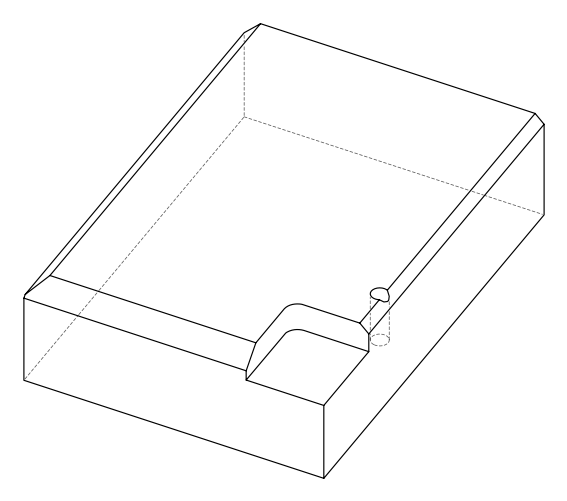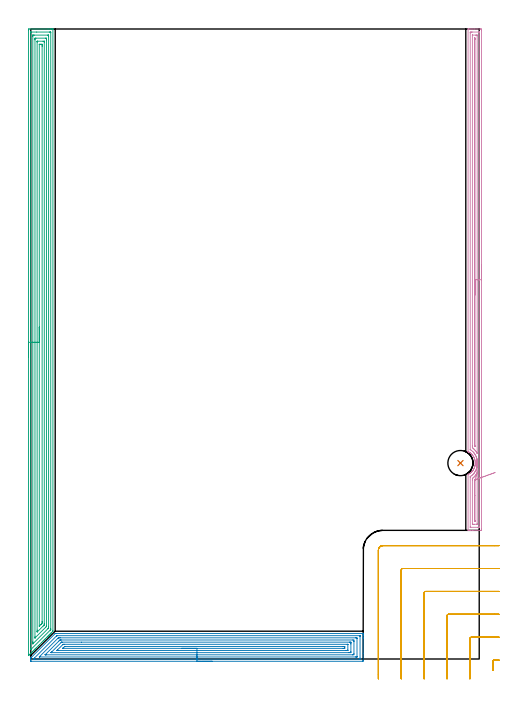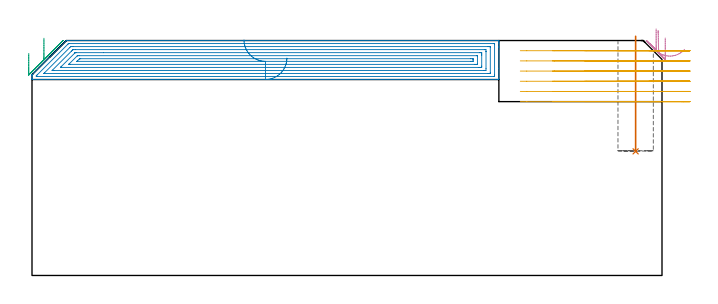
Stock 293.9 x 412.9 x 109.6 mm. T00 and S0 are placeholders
(PLAN: 5 operations, 2 tool changes, 49.9 min)
(1 INDEXABLE_INSERT_DRILL_BLIND_HOLE_FROM_SOLID | STEP1POCKET | NXT0302_004 | 0.22 min | 10994 mm3)
(2 AREA_MILL | FG_CHAMFER_SURFACE | UGT0205_001 | 12.08 min | 37331 mm3)
(3 AREA_MILL_1 | FG_CHAMFER_SURFACE_1 | UGT0205_001 | 19.64 min | 51218 mm3)
(4 AREA_MILL_2 | FG_CHAMFER_SURFACE_2 | UGT0205_001 | 10.63 min | 12823 mm3)
(5 MILL_CORNER_NOTCH_RECTANGULAR | CORNER_NOTCH_RECTANGULAR | UGT0201_136 | Follow Part, ap 5, ae 75% | 7.39 min | 180329 mm3)
(TOOL NXT0302_004 | Index. Insert Drill 16.5mm [880-D1650L20-05] | D16.5 PA176 FL83 Z2)
(TOOL UGT0205_001 | Chamfer Mill 20 x 3 x 45 deg. | D20 FL50 Z2)
(TOOL UGT0201_136 | Carbide End Mill 20.0 | D20 FL30 Z4)
(OP 1 INDEXABLE_INSERT_DRILL_BLIND_HOLE_FROM_SOLID)
G17 G21 G94 G90
T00 M6
G54
G17 G0 G90 X281.6 Y128.4 S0 M3
G43 Z119.6 H1
G94 G81 G98 Z57.9 F250. R111.6
G80
M5
M2
(OP 2 AREA_MILL)
G17 G21 G94 G90
T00 M6
G54
G17 G0 G90 X118.9 Y-1.5 S1061 M3
G43 Z119.6 H0
Z101.4
G94 G1 X118.862 Z100.528 F250.
X118.748 Z99.664
X118.559 Z98.812
X118.297 Z97.98
X117.963 Z97.174
X117.56 Z96.4
X117.091 Z95.664
X116.56 Z94.972
X115.971 Z94.329
X115.328 Z93.74
X114.636 Z93.208
X113.9 Z92.74
X113.126 Z92.337
X112.32 Z92.003
X111.488 Z91.741
X110.636 Z91.552
X109.772 Z91.438
X108.9 Z91.4
X0.452 Y-1.499 Z91.401
X0.145 Y-1.496 Z91.404
X0.002 Y-1.491 Z91.405
X0. Y-1.176 Z91.72
Y-0.885 Z92.01
Y-0.302 Z92.597
Y0.455 Z93.354
X0.001 Y0.612 Z93.51
X0.01 Y0.7 Z93.595
X0.09 Y0.791 Z93.69
X15.851 Y16.551 Z109.449
X16.005 Y16.699 Z109.586
X16.637 Y16.7 Z109.6
X217.655
X217.79 Y16.697 Z109.588
X217.793 Y16.647 Z109.539
X217.8 Y16.299 Z109.198
Y15.775 Z108.674
Y15.192 Z108.087
Y14.007 Z106.904
Y13.405 Z106.299
Y3.731 Z96.628
Y-0.885 Z92.012
X217.798 Y-1.188 Z91.709
X217.79 Y-1.492 Z91.405
X217.487 Y-1.499 Z91.399
X108.9 Y-1.5 Z91.4
Y-0.086 Z92.814
X2.374 Y-0.085 Z92.815
X2.28 Y-0.084 Z92.816
X2.093 Y-0.079 Z92.821
X2.009 Y-0.072 Z92.828
X2.006 Y-0.045 Z92.855
X2.004 Y0.008 Z92.908
X2.007 Y0.195 Z93.095
X2.01 Y0.241 Z93.141
X2.031 Y0.269 Z93.169
X2.07 Y0.313 Z93.213
X2.374 Y0.624 Z93.524
X16.789 Y15.039 Z107.939
X16.944 Y15.192 Z108.092
X17.012 Y15.254 Z108.154
X17.039 Y15.278 Z108.178
X17.153 Y15.281 Z108.181
X17.341 Y15.285 Z108.185
X17.435 Y15.286 Z108.186
X17.528
X215.426 Y15.285 Z108.185
X215.52 Y15.284 Z108.184
X215.707 Y15.279 Z108.179
X215.791 Y15.272 Z108.172
X215.794 Y15.245 Z108.145
X215.796 Y15.192 Z108.092
X215.8 Y14.817 Z107.717
X215.799 Y0.528 Z93.428
X215.792 Y0.008 Z92.908
X215.79 Y-0.078 Z92.822
X215.614 Y-0.083 Z92.817
X215.519 Y-0.085 Z92.815
X108.9 Y-0.086 Z92.814
Y1.328 Z94.228
X5.828 Y1.329 Z94.229
X5.709 Y1.33 Z94.23
X5.609 Y1.332 Z94.232
X5.555 Y1.335 Z94.235
X5.594 Y1.382 Z94.282
X5.783 Y1.58 Z94.48
X5.94 Y1.741 Z94.641
X17.605 Y13.405 Z106.305
X18.017 Y13.809 Z106.709
X18.076 Y13.865 Z106.765
X18.187 Y13.867 Z106.767
X18.42 Y13.87 Z106.77
X18.846 Y13.871 Z106.771
X19.311 Y13.872 Z106.772
X212.752 Y13.871 Z106.771
X213.179
X213.643 Y13.867 Z106.767
X213.788 Y13.865 Z106.765
X213.796 Y13.562 Z106.462
X213.799 Y13.405 Z106.305
X213.8 Y1.638 Z94.538
X213.795 Y1.48 Z94.38
X213.79 Y1.377 Z94.277
X213.78 Y1.335 Z94.235
X213.759 Y1.333 Z94.233
X213.643 Y1.331 Z94.231
X213.217 Y1.329 Z94.229
X212.752 Y1.328 Z94.228
X108.9
Y2.743 Z95.643
X10.342
X9.96 Y2.744 Z95.644
X9.505 Y2.747 Z95.647
X9.444 Y2.75 Z95.65
X9.417 Y2.759 Z95.659
X9.424 Y2.769 Z95.669
X9.441 Y2.789 Z95.689
X9.505 Y2.857 Z95.757
X18.42 Y11.771 Z104.671
X18.791 Y12.14 Z105.04
X18.968 Y12.313 Z105.213
X19.108 Y12.447 Z105.347
X19.311 Y12.455 Z105.355
X19.367 Y12.456 Z105.356
X20.203 Y12.457 Z105.357
X211.024
X211.79 Y12.446 Z105.346
X211.8 Y11.68 Z104.58
Y11.619 Z104.519
X211.799 Y3.581 Z96.481
X211.793 Y2.755 Z95.655
X210.969 Y2.744 Z95.644
X210.914 Y2.743 Z95.643
X108.9
Y4.157 Z97.057
X13.387
X13.339 Y4.158 Z97.058
X13.298 Y4.161 Z97.061
X13.279 Y4.163 Z97.063
X13.283 Y4.173 Z97.073
X13.303 Y4.2 Z97.1
X13.322 Y4.222 Z97.122
X13.572 Y4.474 Z97.374
X13.767 Y4.67 Z97.57
X19.824 Y10.726 Z103.626
X20.015 Y10.914 Z103.814
X20.081 Y10.976 Z103.876
X20.134 Y11.024 Z103.924
X20.166 Y11.036 Z103.936
X20.203 Y11.038 Z103.938
X20.778 Y11.042 Z103.942
X33.313 Y11.043 Z103.943
X208.87
X209.186 Y11.042 Z103.942
X209.766 Y11.039 Z103.939
X209.782 Y11.037 Z103.937
X209.793 Y11.011 Z103.911
X209.797 Y10.726 Z103.626
X209.8 Y10.111 Z103.011
Y9.833 Z102.733
X209.799 Y4.753 Z97.653
X209.795 Y4.474 Z97.374
X209.79 Y4.173 Z97.073
X209.496 Y4.164 Z97.064
X209.186 Y4.16 Z97.06
X208.611 Y4.157 Z97.057
X208.295
X108.9
Y5.571 Z98.471
X17.975
X17.528 Y5.572 Z98.472
X17.322 Y5.574 Z98.474
X17.161 Y5.578 Z98.478
X17.228 Y5.668 Z98.568
X17.346 Y5.793 Z98.693
X17.528 Y5.98 Z98.88
X21.094 Y9.545 Z102.445
X21.156 Y9.601 Z102.501
X21.178 Y9.618 Z102.518
X21.198 Y9.622 Z102.522
X21.301 Y9.625 Z102.525
X21.985 Y9.629 Z102.529
X22.189
X207.403 Y9.628 Z102.528
X207.608 Y9.627 Z102.527
X207.749 Y9.624 Z102.524
X207.78 Y9.622 Z102.522
X207.79 Y9.609 Z102.509
X207.793 Y9.581 Z102.481
X207.799 Y9.437 Z102.337
Y5.864 Z98.764
X207.795 Y5.73 Z98.63
X207.79 Y5.625 Z98.525
X207.781 Y5.578 Z98.478
X207.746 Y5.577 Z98.477
X207.403 Y5.573 Z98.473
X207.199 Y5.571 Z98.471
X206.512
X108.9
Y6.985 Z99.885
X21.183 Y6.986 Z99.886
X21.094 Y6.987 Z99.887
X21.021 Y6.99 Z99.89
X21.006 Y6.991 Z99.891
X21.01 Y7.002 Z99.902
X21.03 Y7.029 Z99.929
X21.045 Y7.047 Z99.947
X21.094 Y7.097 Z99.997
X22.045 Y8.047 Z100.947
X22.215 Y8.206 Z101.106
X22.541 Y8.212 Z101.112
X22.71 Y8.214 Z101.114
X204.729 Y8.215 Z101.115
X205.454 Y8.213 Z101.113
X205.62 Y8.211 Z101.111
X205.779 Y8.208 Z101.108
X205.79 Y8.047 Z100.947
X205.796 Y7.871 Z100.771
X205.79 Y7.153 Z100.053
X205.781 Y6.992 Z99.892
X204.729 Y6.985 Z99.885
X108.9
X108.028 Z99.923
X107.163 Z100.037
X106.312 Z100.226
X105.48 Z100.488
X104.674 Z100.822
X103.9 Z101.225
X103.164 Z101.694
X102.472 Z102.225
X101.829 Z102.814
X101.24 Z103.457
X100.708 Z104.15
X100.24 Z104.885
X99.837 Z105.659
X99.503 Z106.465
X99.241 Z107.297
X99.052 Z108.149
X98.938 Z109.014
X98.9 Z109.885
G0 Z119.6
M5
M2
(OP 3 AREA_MILL_1)
G17 G21 G94 G90
T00 M6
G54
G17 G0 G90 X-1.5 Y197.55 S1061 M3
G43 Z119.6 H0
Z103.6
G94 G1 Y197.588 Z102.728 F250.
Y197.702 Z101.863
Y197.891 Z101.012
Y198.153 Z100.18
Y198.487 Z99.374
Y198.89 Z98.6
Y199.358 Z97.864
Y199.89 Z97.172
Y200.479 Z96.529
Y201.122 Z95.939
Y201.814 Z95.408
Y202.55 Z94.94
Y203.324 Z94.537
Y204.13 Z94.203
Y204.962 Z93.941
Y205.813 Z93.752
Y206.678 Z93.638
Y207.55 Z93.6
Y411.871
X-1.499 Y412.273 Z93.601
X-1.495 Y412.76 Z93.603
X-1.492 Y412.891 Z93.606
X-1.014 Y412.9 Z94.084
X11.362 Z106.456
X12.774 Z107.87
X13.13 Z108.225
X13.841 Z108.941
X14.109 Z109.208
X14.483 Y412.893 Z109.574
X14.497 Y412.891 Z109.588
X14.5 Y412.72 Z109.6
Y18.472
X14.495 Y18.204 Z109.59
X14.47 Y18.168 Z109.566
X13.708 Y17.407 Z108.806
X13.572 Y17.27 Z108.667
X13.432 Y17.131 Z108.53
X13.271 Y16.97 Z108.369
X13.13 Y16.827 Z108.225
X12.985 Y16.684 Z108.083
X12.834 Y16.533 Z107.932
X12.688 Y16.385 Z107.783
X12.538 Y16.237 Z107.636
X12.397 Y16.096 Z107.495
X12.246 Y15.943 Z107.341
X12.091 Y15.79 Z107.189
X11.96 Y15.659 Z107.058
X11.804 Y15.501 Z106.899
X11.644 Y15.343 Z106.742
X11.523 Y15.222 Z106.621
X11.362 Y15.059 Z106.456
X11.197 Y14.896 Z106.295
X11.086 Y14.785 Z106.184
X10.92 Y14.617 Z106.014
X10.75 Y14.449 Z105.848
X10.478 Y14.177 Z105.576
X10.304 Y14.002 Z105.4
X9.749 Y13.449 Z104.849
X9.41 Y13.108 Z104.506
X8.824 Y12.524 Z103.924
X8.121 Y11.82 Z103.22
X7.237 Y10.936 Z102.335
X5.832 Y9.532 Z100.931
X4.938 Y8.638 Z100.037
X3.901 Y7.6 Z99.
X3.701 Y7.399 Z98.798
X3.598 Y7.297 Z98.696
X3.036 Y6.736 Z98.135
X2.817 Y6.515 Z97.914
X2.704 Y6.403 Z97.802
X2.172 Y5.871 Z97.271
X1.933 Y5.631 Z97.029
X1.81 Y5.509 Z96.907
X1.308 Y5.007 Z96.407
X1.049 Y4.747 Z96.145
X0.916 Y4.615 Z96.013
X0.443 Y4.143 Z95.543
X0.165 Y3.863 Z95.261
X-0.421 Y3.279 Z94.679
X-0.719 Y2.979 Z94.376
X-1.234 Y2.465 Z93.864
X-1.32 Y2.38 Z93.779
X-1.456 Y2.251 Z93.643
X-1.495 Y2.216 Z93.603
X-1.5 Y2.425 Z93.6
Y207.55
X-0.086 Z95.014
Y410.804
X-0.084 Y410.857 Z95.016
X-0.082 Y410.882 Z95.018
X-0.08 Y410.888 Z95.02
X-0.066 Y410.89 Z95.034
X0.345 Y410.899 Z95.445
X3.88 Y410.9 Z98.98
X12.246 Y410.899 Z107.346
X12.722 Y410.897 Z107.822
X12.966 Y410.89 Z108.066
X13.079 Y410.881 Z108.179
X13.085 Y410.53 Z108.185
Y410.485
X13.086 Y19.813 Z108.186
X13.082 Y19.388 Z108.182
X13.079 Y19.283 Z108.179
X13.075 Y19.237 Z108.175
X13.048 Y19.207 Z108.148
X12.949 Y19.102 Z108.049
X12.769 Y18.919 Z107.869
X0.161 Y6.312 Z95.261
X0.058 Y6.213 Z95.158
X-0.042 Y6.12 Z95.058
X-0.079 Y6.095 Z95.021
X-0.085 Y6.358 Z95.015
Y6.403
X-0.086 Y207.55 Z95.014
X1.328 Z96.428
X1.329 Y408.116 Z96.429
X1.331 Y408.697 Z96.431
X1.334 Y408.853 Z96.434
X1.335 Y408.884 Z96.435
X1.372 Y408.89 Z96.472
X1.44 Y408.897 Z96.54
X1.638 Y408.899 Z96.738
X2.322 Y408.9 Z97.422
X11.162 Y408.899 Z106.262
X11.362 Y408.895 Z106.462
X11.562 Y408.89 Z106.662
X11.665 Y408.876 Z106.765
X11.668 Y408.801 Z106.768
X11.669 Y408.697 Z106.769
X11.671 Y408.384 Z106.771
Y21.287
X11.67 Y20.707 Z106.77
X11.667 Y20.398 Z106.767
X11.665 Y20.293 Z106.765
X11.604 Y20.215 Z106.704
X11.362 Y19.963 Z106.462
X11.288 Y19.887 Z106.388
X1.378 Y9.979 Z96.478
X1.359 Y9.964 Z96.459
X1.344 Y9.953 Z96.444
X1.335 Y9.979 Z96.435
X1.334 Y10.018 Z96.434
X1.33 Y10.291 Z96.43
X1.329 Y10.873 Z96.429
X1.328 Y11.186 Z96.428
Y207.55
X2.743 Z97.843
Y405.792
X2.744 Y406.015 Z97.844
X2.749 Y406.679 Z97.849
X2.757 Y406.89 Z97.857
X2.969 Y406.894 Z98.069
X3.406 Y406.9 Z98.506
X9.603 Z104.703
X10.033 Y406.894 Z105.133
X10.242 Y406.89 Z105.342
X10.25 Y406.772 Z105.35
X10.256 Y406.24 Z105.356
X10.257 Y406.015 Z105.357
Y405.344
Y21.601
X10.255 Y21.433 Z105.355
X10.253 Y21.35 Z105.353
X10.25 Y21.312 Z105.35
X10.226 Y21.286 Z105.326
X10.068 Y21.121 Z105.168
X9.658 Y20.707 Z104.758
X2.887 Y13.937 Z97.987
X2.797 Y13.852 Z97.897
X2.759 Y13.82 Z97.859
X2.75 Y13.813 Z97.85
X2.748 Y13.839 Z97.848
X2.745 Y13.932 Z97.845
X2.743 Y14.225 Z97.843
Y14.449
Y207.55
X4.157 Z99.257
Y404.362
X4.159 Y404.497 Z99.259
X4.164 Y404.766 Z99.264
X4.172 Y404.891 Z99.272
X4.207 Y404.894 Z99.307
X4.29 Y404.897 Z99.39
X4.509 Y404.9 Z99.609
X8.045 Z103.145
X8.71 Y404.896 Z103.81
X8.804 Y404.893 Z103.904
X8.829 Y404.89 Z103.929
X8.836 Y404.874 Z103.936
X8.839 Y404.811 Z103.939
X8.841 Y404.632 Z103.941
X8.843 Y404.362 Z103.943
Y404.227
Y23.254
X8.839 Y22.495 Z103.939
X8.837 Y22.366 Z103.937
X8.8 Y22.31 Z103.9
X8.71 Y22.215 Z103.81
X8.407 Y21.907 Z103.507
X8.103 Y21.601 Z103.203
X4.407 Y17.907 Z99.507
X4.29 Y17.793 Z99.39
X4.179 Y17.689 Z99.279
X4.164 Y17.891 Z99.264
X4.16 Y18.025 Z99.26
X4.158 Y18.158 Z99.258
X4.157 Y18.919 Z99.257
Y207.55
X5.571 Z100.671
X5.572 Y402.685 Z100.672
X5.573 Y402.808 Z100.673
X5.576 Y402.869 Z100.676
X5.579 Y402.89 Z100.679
X5.607 Y402.895 Z100.707
X6.058 Y402.898 Z101.158
X6.487 Y402.9 Z101.587
X6.942 Y402.899 Z102.042
X7.375 Y402.896 Z102.475
X7.42 Y402.89 Z102.52
X7.423 Y402.847 Z102.523
X7.427 Y402.439 Z102.527
X7.429 Y401.947 Z102.529
Y401.545
Y24.684
X7.428 Y24.283 Z102.528
X7.426 Y23.793 Z102.526
X7.422 Y23.389 Z102.522
X7.185 Y23.142 Z102.285
X6.942 Y22.892 Z102.042
X6.745 Y22.693 Z101.845
X6.547 Y22.495 Z101.647
X5.653 Y21.601 Z100.753
X5.625 Y21.574 Z100.725
X5.611 Y21.562 Z100.711
X5.591 Y21.549 Z100.691
X5.577 Y21.543 Z100.677
X5.575 Y21.56 Z100.675
X5.573 Y21.601 Z100.673
X5.572 Y21.684 Z100.672
X5.571 Y207.55 Z100.671
Y208.422 Z100.709
Y209.286 Z100.823
Y210.138 Z101.012
Y210.97 Z101.274
Y211.776 Z101.608
Y212.55 Z102.011
Y213.286 Z102.479
Y213.978 Z103.011
Y214.621 Z103.6
Y215.21 Z104.243
Y215.742 Z104.935
Y216.21 Z105.671
Y216.613 Z106.445
Y216.947 Z107.251
Y217.209 Z108.083
Y217.398 Z108.935
Y217.512 Z109.799
Y217.55 Z110.671
G0 Z119.6
M5
M2
(OP 4 AREA_MILL_2)
G17 G21 G94 G90
T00 M6
G54
G17 G0 G90 X295.4 Y258.6 S1061 M3
G43 Z119.6 H0
Z110.8
G94 G1 Y258.562 Z109.928 F250.
Y258.448 Z109.064
Y258.259 Z108.212
Y257.997 Z107.38
Y257.663 Z106.574
Y257.26 Z105.8
Y256.791 Z105.064
Y256.26 Z104.372
Y255.671 Z103.729
Y255.028 Z103.14
Y254.336 Z102.608
Y253.6 Z102.14
Y252.826 Z101.737
Y252.02 Z101.403
Y251.188 Z101.141
Y250.336 Z100.952
Y249.472 Z100.838
Y248.6 Z100.8
Y85.382
X295.399 Y84.932 Z100.801
X295.396 Y84.492 Z100.803
X295.392 Y84.31 Z100.806
X294.962 Y84.3 Z101.235
X289.679 Z106.515
X288.282 Z107.914
X287.918 Z108.277
X287.19 Z109.01
X286.962 Z109.237
X286.599 Y84.303 Z109.592
X286.6 Y84.485 Z109.6
Y120.707
X286.603 Y120.922 Z109.589
X286.737 Y120.998 Z109.46
X286.919 Y121.093 Z109.28
X287.312 Y121.317 Z108.887
X287.756 Y121.601 Z108.443
X287.868 Y121.673 Z108.329
X287.918 Y121.712 Z108.277
X288.187 Y121.914 Z108.012
X288.359 Y122.059 Z107.838
X288.566 Y122.232 Z107.633
X288.932 Y122.567 Z107.267
X289.062 Y122.703 Z107.137
X289.092 Y122.738 Z107.107
X289.391 Y123.076 Z106.809
X289.703 Y123.461 Z106.496
X289.864 Y123.688 Z106.335
X289.937 Y123.792 Z106.262
X290.055 Y123.986 Z106.143
X290.12 Y124.094 Z106.076
X290.28 Y124.355 Z105.918
X290.512 Y124.798 Z105.686
X290.56 Y124.902 Z105.639
X290.643 Y125.082 Z105.556
X290.687 Y125.178 Z105.51
X290.72 Y125.248 Z105.479
X290.772 Y125.379 Z105.427
X290.813 Y125.48 Z105.387
X291.024 Y126.142 Z105.175
X291.121 Y126.52 Z105.077
X291.139 Y126.588 Z105.059
X291.228 Y127.036 Z104.972
X291.231 Y127.052 Z104.969
X291.291 Y127.482 Z104.909
X291.314 Y127.764 Z104.884
X291.321 Y127.861 Z104.874
X291.325 Y127.896 Z104.872
X291.327 Y127.93 Z104.867
Y127.989 Z104.863
X291.333 Y128.068
X291.336 Y128.18 Z104.856
X291.347 Y128.433 Z104.848
Y128.44
X291.344 Y128.496 Z104.85
X291.341 Y128.616 Z104.857
X291.335 Y128.746 Z104.861
Y128.756
X291.333 Y128.824 Z104.865
X291.323 Y128.936 Z104.875
X291.304 Y129.146 Z104.889
X291.295 Y129.271 Z104.901
X291.234 Y129.718 Z104.961
X291.147 Y130.176 Z105.051
X291.038 Y130.612 Z105.155
X290.93 Y130.968 Z105.263
X290.922 Y130.992 Z105.271
X290.853 Y131.201 Z105.346
X290.844 Y131.23 Z105.356
X290.812 Y131.321 Z105.386
X290.764 Y131.439 Z105.432
X290.738 Y131.505 Z105.459
X290.535 Y131.956 Z105.664
X290.338 Y132.333 Z105.857
X290.305 Y132.399 Z105.892
X289.937 Y133.009 Z106.261
X289.736 Y133.293 Z106.46
X289.409 Y133.701 Z106.79
X289.062 Y134.097 Z107.137
X289.038 Y134.122 Z107.161
X288.976 Y134.187 Z107.222
X288.861 Y134.294 Z107.338
X288.799 Y134.35 Z107.397
X288.724 Y134.42 Z107.473
X288.589 Y134.546 Z107.61
X288.187 Y134.89 Z108.012
X288.063 Y134.987 Z108.136
X287.936 Y135.081 Z108.263
X287.714 Y135.224 Z108.485
X287.478 Y135.375 Z108.719
X287.342 Y135.464 Z108.857
X287.312 Y135.483 Z108.887
X287.223 Y135.534 Z108.976
X287.038 Y135.638 Z109.156
X286.931 Y135.7 Z109.264
X286.679 Y135.83 Z109.519
X286.621 Y135.862 Z109.576
X286.606 Y135.878 Z109.591
X286.6 Y135.91 Z109.6
Y412.715
X286.599 Y412.897 Z109.592
X286.962 Y412.9 Z109.237
X287.19 Z109.01
X287.918 Z108.277
X289.163 Z107.034
X290.56 Z105.636
X294.704 Z101.494
X294.962 Y412.897 Z101.235
X295.392 Y412.89 Z100.806
X295.396 Y412.708 Z100.803
X295.399 Y412.268 Z100.801
X295.4 Y411.823 Z100.8
Y248.6
X293.986 Z102.214
X293.985 Y86.819 Z102.215
X293.984 Y86.721 Z102.216
X293.979 Y86.332 Z102.221
X293.606 Y86.309 Z102.594
X293.201 Y86.304 Z102.999
X292.735 Y86.3 Z103.465
X288.332 Z107.868
X288.109 Y86.302 Z108.091
X288.073 Y86.304 Z108.127
X288.037 Y86.31 Z108.163
X288.021 Y86.317 Z108.179
X288.02 Y86.345 Z108.18
X288.015 Y86.623 Z108.185
X288.014 Y118.918 Z108.186
X288.017 Y119.316 Z108.183
X288.02 Y119.515 Z108.18
X288.021 Y119.559 Z108.179
X288.047 Y119.581 Z108.153
X288.104 Y119.623 Z108.096
X288.382 Y119.812 Z107.818
X288.799 Y120.119 Z107.401
X289.119 Y120.381 Z107.081
X289.499 Y120.707 Z106.701
X289.593 Y120.794 Z106.607
X289.679 Y120.879 Z106.521
X290.028 Y121.247 Z106.172
X290.341 Y121.601 Z105.859
X290.441 Y121.722 Z105.759
X290.56 Y121.874 Z105.64
X290.822 Y122.229 Z105.378
X291.005 Y122.495 Z105.195
X291.172 Y122.768 Z105.028
X291.44 Y123.217 Z104.76
X291.501 Y123.328 Z104.699
X291.532 Y123.39 Z104.668
X291.791 Y123.928 Z104.409
X291.951 Y124.284 Z104.249
X292.014 Y124.44 Z104.186
X292.275 Y125.201 Z103.925
X292.281 Y125.219 Z103.919
X292.321 Y125.35 Z103.879
X292.467 Y125.925 Z103.733
X292.499 Y126.073 Z103.701
X292.612 Y126.671 Z103.588
X292.654 Y126.967 Z103.546
X292.708 Y127.469 Z103.492
X292.737 Y127.861 Z103.463
X292.754 Y128.315 Z103.446
X292.746 Y128.756 Z103.454
X292.716 Y129.249 Z103.484
X292.679 Y129.65 Z103.521
X292.589 Y130.272 Z103.611
X292.536 Y130.545 Z103.664
X292.455 Y130.917 Z103.745
X292.332 Y131.427 Z103.868
X292.329 Y131.439 Z103.871
X292.321 Y131.466 Z103.879
X292.073 Y132.207 Z104.127
X292.025 Y132.333 Z104.175
X291.8 Y132.862 Z104.4
X291.621 Y133.228 Z104.579
X291.44 Y133.579 Z104.76
X291.116 Y134.122 Z105.084
X290.899 Y134.465 Z105.301
X290.56 Y134.927 Z105.64
X290.49 Y135.016 Z105.71
X290.095 Y135.488 Z106.105
X289.696 Y135.911 Z106.504
X289.679 Y135.927 Z106.521
X289.493 Y136.1 Z106.707
X288.799 Y136.686 Z107.401
X288.648 Y136.805 Z107.552
X288.199 Y137.113 Z108.001
X288.022 Y137.234 Z108.178
X288.02 Y137.255 Z108.18
X288.017 Y137.303 Z108.183
X288.015 Y137.403 Z108.185
Y410.381
X288.016 Y410.479 Z108.184
X288.021 Y410.868 Z108.179
X288.394 Y410.891 Z107.806
X288.799 Y410.896 Z107.401
X289.265 Y410.9 Z106.935
X293.668 Z102.532
X293.891 Y410.898 Z102.309
X293.927 Y410.896 Z102.273
X293.963 Y410.89 Z102.237
X293.979 Y410.883 Z102.221
X293.98 Y410.855 Z102.22
X293.985 Y410.577 Z102.215
X293.986 Y248.6 Z102.214
X292.572 Z103.628
X292.571 Y134.933 Z103.629
X292.566 Y134.834 Z103.634
X292.534 Y134.878 Z103.666
X292.445 Y135.016 Z103.755
X292.321 Y135.213 Z103.879
X291.876 Y135.911 Z104.324
X291.44 Y136.489 Z104.76
X291.177 Y136.805 Z105.023
X290.888 Y137.135 Z105.312
X290.56 Y137.484 Z105.64
X290.336 Y137.699 Z105.864
X289.679 Y138.285 Z106.521
X289.516 Y138.432 Z106.684
X289.435 Y138.514 Z106.765
X289.434 Y138.594 Z106.766
X289.43 Y138.846 Z106.77
X289.429 Y139.488 Z106.771
Y139.743
Y408.69
X289.43 Y408.818 Z106.77
X289.433 Y408.88 Z106.767
X289.435 Y408.888 Z106.765
X289.445 Y408.893 Z106.755
X289.475 Y408.898 Z106.725
X291.44 Y408.9 Z104.76
X292.115 Y408.899 Z104.085
X292.321 Y408.895 Z103.879
X292.526 Y408.89 Z103.674
X292.565 Y408.88 Z103.635
X292.567 Y408.843 Z103.633
X292.57 Y408.775 Z103.63
X292.571 Y408.69 Z103.629
Y408.436
X292.572 Y248.6 Z103.628
X291.157 Z105.043
Y139.776
X291.153 Y139.488 Z105.047
X291.15 Y139.388 Z105.05
X291.148 Y139.359 Z105.052
X291.123 Y139.38 Z105.077
X290.995 Y139.488 Z105.205
X290.85 Y139.626 Z105.35
X290.847 Y139.776 Z105.353
X290.844 Y140.094 Z105.356
X290.843 Y140.382 Z105.357
Y140.67
Y406.295
X290.844 Y406.613 Z105.356
X290.846 Y406.774 Z105.354
X290.85 Y406.878 Z105.35
X290.854 Y406.891 Z105.346
X290.864 Y406.894 Z105.336
X290.89 Y406.897 Z105.31
X291. Y406.899 Z105.2
X291.11 Y406.897 Z105.09
X291.136 Y406.894 Z105.064
X291.146 Y406.891 Z105.054
X291.15 Y406.878 Z105.05
X291.154 Y406.774 Z105.046
X291.156 Y406.614 Z105.044
X291.157 Y406.295 Z105.043
Y406.007
Y248.6
Y247.728 Z105.081
Y246.863 Z105.195
Y246.012 Z105.383
Y245.18 Z105.646
Y244.374 Z105.98
Y243.6 Z106.382
Y242.864 Z106.851
Y242.172 Z107.382
Y241.529 Z107.972
Y240.94 Z108.615
Y240.408 Z109.307
Y239.94 Z110.043
Y239.537 Z110.816
Y239.203 Z111.622
Y238.941 Z112.454
Y238.752 Z113.306
Y238.638 Z114.171
Y238.6 Z115.043
G0 Z119.6
X292.143 Y131.52
Z114.067
G1 Z113.194
X292.146 Y131.444 Z112.325
X292.153 Y131.293 Z111.466
X292.163 Y131.068 Z110.623
X292.176 Y130.77 Z109.804
X292.192 Y130.402 Z109.013
X292.211 Y129.967 Z108.257
X292.233 Y129.467 Z107.542
X292.258 Y128.908 Z106.874
X292.285 Y128.292 Z106.256
X292.315 Y127.624 Z105.695
X292.346 Y126.91 Z105.195
X292.38 Y126.156 Z104.758
X292.414 Y125.366 Z104.389
X292.451 Y124.547 Z104.09
X292.488 Y123.706 Z103.864
X292.526 Y122.847 Z103.712
X292.564 Y121.979 Z103.636
X292.566 Y121.935 Z103.634
X292.57 Y121.773 Z103.63
X292.571 Y121.601 Z103.629
X292.572 Y121.491 Z103.628
X292.571 Y88.51 Z103.629
X292.57 Y88.382 Z103.63
X292.567 Y88.32 Z103.633
X292.565 Y88.312 Z103.635
X292.556 Y88.307 Z103.645
X292.525 Y88.302 Z103.675
X290.56 Y88.3 Z105.64
X289.885 Y88.301 Z106.315
X289.679 Y88.305 Z106.521
X289.474 Y88.31 Z106.726
X289.435 Y88.32 Z106.765
X289.433 Y88.357 Z106.767
X289.43 Y88.425 Z106.77
X289.429 Y88.51 Z106.771
Y88.764
Y117.384
X289.431 Y118.023 Z106.769
X289.433 Y118.273 Z106.767
X289.435 Y118.309 Z106.765
X289.454 Y118.327 Z106.746
X289.507 Y118.374 Z106.693
X289.679 Y118.521 Z106.521
X289.892 Y118.701 Z106.308
X290.142 Y118.918 Z106.058
X290.36 Y119.121 Z105.84
X290.56 Y119.314 Z105.64
X290.801 Y119.567 Z105.399
X291.027 Y119.812 Z105.173
X291.219 Y120.037 Z104.981
X291.44 Y120.306 Z104.76
X291.614 Y120.53 Z104.586
X291.745 Y120.707 Z104.455
X291.983 Y121.049 Z104.217
X292.321 Y121.579 Z103.879
X292.329 Y121.593 Z103.871
X292.429 Y121.762 Z103.771
X292.488 Y121.859 Z103.712
X292.564 Y121.979 Z103.636
X291.151 Y117.434 Z105.049
X291.154 Y117.42 Z105.046
X291.156 Y117.129 Z105.044
X291.157 Y107.211 Z105.043
Y90.586
X291.154 Y90.426 Z105.046
X291.15 Y90.322 Z105.05
X291.146 Y90.309 Z105.054
X291.136 Y90.305 Z105.064
X291.11 Y90.302 Z105.09
X291. Y90.3 Z105.2
X290.89 Y90.302 Z105.31
X290.864 Y90.305 Z105.336
X290.854 Y90.309 Z105.346
X290.85 Y90.322 Z105.35
X290.846 Y90.426 Z105.354
X290.844 Y90.586 Z105.356
X290.843 Y116.522 Z105.357
X290.844 Y116.841 Z105.356
X290.848 Y117.129 Z105.352
X290.85 Y117.164 Z105.35
X290.871 Y117.191 Z105.329
X290.904 Y117.226 Z105.296
X290.937 Y117.257 Z105.263
X291.143 Y117.431 Z105.057
X291.151 Y117.434 Z105.049
X291.772 Y117.66 Z104.48
X292.438 Y117.902 Z103.97
X293.143 Y118.158 Z103.525
X293.881 Y118.427 Z103.146
X294.648 Y118.705 Z102.837
X295.438 Y118.992 Z102.601
X296.243 Y119.285 Z102.439
X297.059 Y119.582 Z102.352
X297.879 Y119.88 Z102.341
X298.696 Y120.177 Z102.406
X299.506 Y120.471 Z102.546
X300.3 Y120.76 Z102.761
X301.074 Y121.041 Z103.049
X301.822 Y121.313 Z103.408
X302.537 Y121.573 Z103.835
X303.214 Y121.819 Z104.326
X303.849 Y122.049 Z104.878
X304.436 Y122.263 Z105.487
G0 Z119.6
M5
M2
(OP 5 MILL_CORNER_NOTCH_RECTANGULAR)
G17 G21 G94 G90
T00 M6
G54
G17 G0 G90 X306.875 Y-0.7 S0 M3
G43 Z119.6 H0
Z104.85
G94 G1 X303.875 F250.
X303.794
G3 X302.8 Y-1.694 R1.
G1 Y-4.56
Y-7.56
G0 Z119.6
X306.9 Y14.3
Z104.85
G1 X303.9
X288.794 F500.
G3 X287.8 Y13.306 R1.
G1 Y-10.
Y-13. F250.
G0 Z119.6
X306.9 Y29.3
Z104.85
G1 X303.9
X273.795 F500.
G3 X272.8 Y28.305 R1.
G1 Y-10.
Y-13. F250.
G0 Z119.6
X306.9 Y44.3
Z104.85
G1 X303.9
X258.795 F500.
G3 X257.8 Y43.305 R1.
G1 Y-10.
Y-13. F250.
G0 Z119.6
X306.9 Y59.3
Z104.85
G1 X303.9
X243.795 F500.
G3 X242.8 Y58.305 R1.
G1 Y-10.
Y-13. F250.
G0 Z119.6
X306.9 Y74.3
Z104.85
G1 X303.9
X230.8 F500.
G3 X227.8 Y71.3 R3.
G1 Y-10.
Y-13. F250.
G0 Z119.6
X306.875 Y-0.7
Z100.1
G1 X303.875
X303.794
G3 X302.8 Y-1.694 R1.
G1 Y-4.56
Y-7.56
G0 Z119.6
X306.9 Y14.3
Z100.1
G1 X303.9
X288.794 F500.
G3 X287.8 Y13.306 R1.
G1 Y-10.
Y-13. F250.
G0 Z119.6
X306.9 Y29.3
Z100.1
G1 X303.9
X273.795 F500.
G3 X272.8 Y28.305 R1.
G1 Y-10.
Y-13. F250.
G0 Z119.6
X306.9 Y44.3
Z100.1
G1 X303.9
X258.795 F500.
G3 X257.8 Y43.305 R1.
G1 Y-10.
Y-13. F250.
G0 Z119.6
X306.9 Y59.3
Z100.1
G1 X303.9
X243.795 F500.
G3 X242.8 Y58.305 R1.
G1 Y-10.
Y-13. F250.
G0 Z119.6
X306.9 Y74.3
Z100.1
G1 X303.9
X230.8 F500.
G3 X227.8 Y71.3 R3.
G1 Y-10.
Y-13. F250.
G0 Z119.6
X306.875 Y-0.7
Z95.35
G1 X303.875
X303.794
G3 X302.8 Y-1.694 R1.
G1 Y-4.56
Y-7.56
G0 Z119.6
X306.9 Y14.3
Z95.35
G1 X303.9
X288.794 F500.
G3 X287.8 Y13.306 R1.
G1 Y-10.
Y-13. F250.
G0 Z119.6
X306.9 Y29.3
Z95.35
G1 X303.9
X273.795 F500.
G3 X272.8 Y28.305 R1.
G1 Y-10.
Y-13. F250.
G0 Z119.6
X306.9 Y44.3
Z95.35
G1 X303.9
X258.795 F500.
G3 X257.8 Y43.305 R1.
G1 Y-10.
Y-13. F250.
G0 Z119.6
X306.9 Y59.3
Z95.35
G1 X303.9
X243.795 F500.
G3 X242.8 Y58.305 R1.
G1 Y-10.
Y-13. F250.
G0 Z119.6
X306.9 Y74.3
Z95.35
G1 X303.9
X230.8 F500.
G3 X227.8 Y71.3 R3.
G1 Y-10.
Y-13. F250.
G0 Z119.6
X306.875 Y-0.7
Z90.6
G1 X303.875
X303.794
G3 X302.8 Y-1.694 R1.
G1 Y-4.56
Y-7.56
G0 Z119.6
X306.9 Y14.3
Z90.6
G1 X303.9
X288.794 F500.
G3 X287.8 Y13.306 R1.
G1 Y-10.
Y-13. F250.
G0 Z119.6
X306.9 Y29.3
Z90.6
G1 X303.9
X273.795 F500.
G3 X272.8 Y28.305 R1.
G1 Y-10.
Y-13. F250.
G0 Z119.6
X306.9 Y44.3
Z90.6
G1 X303.9
X258.795 F500.
G3 X257.8 Y43.305 R1.
G1 Y-10.
Y-13. F250.
G0 Z119.6
X306.9 Y59.3
Z90.6
G1 X303.9
X243.795 F500.
G3 X242.8 Y58.305 R1.
G1 Y-10.
Y-13. F250.
G0 Z119.6
X306.9 Y74.3
Z90.6
G1 X303.9
X230.8 F500.
G3 X227.8 Y71.3 R3.
G1 Y-10.
Y-13. F250.
G0 Z119.6
X306.875 Y-0.7
Z85.85
G1 X303.875
X303.794
G3 X302.8 Y-1.694 R1.
G1 Y-4.56
Y-7.56
G0 Z119.6
X306.9 Y14.3
Z85.85
G1 X303.9
X288.794 F500.
G3 X287.8 Y13.306 R1.
G1 Y-10.
Y-13. F250.
G0 Z119.6
X306.9 Y29.3
Z85.85
G1 X303.9
X273.795 F500.
G3 X272.8 Y28.305 R1.
G1 Y-10.
Y-13. F250.
G0 Z119.6
X306.9 Y44.3
Z85.85
G1 X303.9
X258.795 F500.
G3 X257.8 Y43.305 R1.
G1 Y-10.
Y-13. F250.
G0 Z119.6
X306.9 Y59.3
Z85.85
G1 X303.9
X243.795 F500.
G3 X242.8 Y58.305 R1.
G1 Y-10.
Y-13. F250.
G0 Z119.6
X306.9 Y74.3
Z85.85
G1 X303.9
X230.8 F500.
G3 X227.8 Y71.3 R3.
G1 Y-10.
Y-13. F250.
G0 Z119.6
X306.875 Y-0.7
Z81.1
G1 X303.875
X303.794
G3 X302.8 Y-1.694 R1.
G1 Y-4.56
Y-7.56
G0 Z119.6
X306.9 Y14.3
Z81.1
G1 X303.9
X288.794 F500.
G3 X287.8 Y13.306 R1.
G1 Y-10.
Y-13. F250.
G0 Z119.6
X306.9 Y29.3
Z81.1
G1 X303.9
X273.795 F500.
G3 X272.8 Y28.305 R1.
G1 Y-10.
Y-13. F250.
G0 Z119.6
X306.9 Y44.3
Z81.1
G1 X303.9
X258.795 F500.
G3 X257.8 Y43.305 R1.
G1 Y-10.
Y-13. F250.
G0 Z119.6
X306.9 Y59.3
Z81.1
G1 X303.9
X243.795 F500.
G3 X242.8 Y58.305 R1.
G1 Y-10.
Y-13. F250.
G0 Z119.6
X306.9 Y74.3
Z81.1
G1 X303.9
X230.8 F500.
G3 X227.8 Y71.3 R3.
G1 Y-10.
Y-13. F250.
G0 Z119.6
M5
M2
